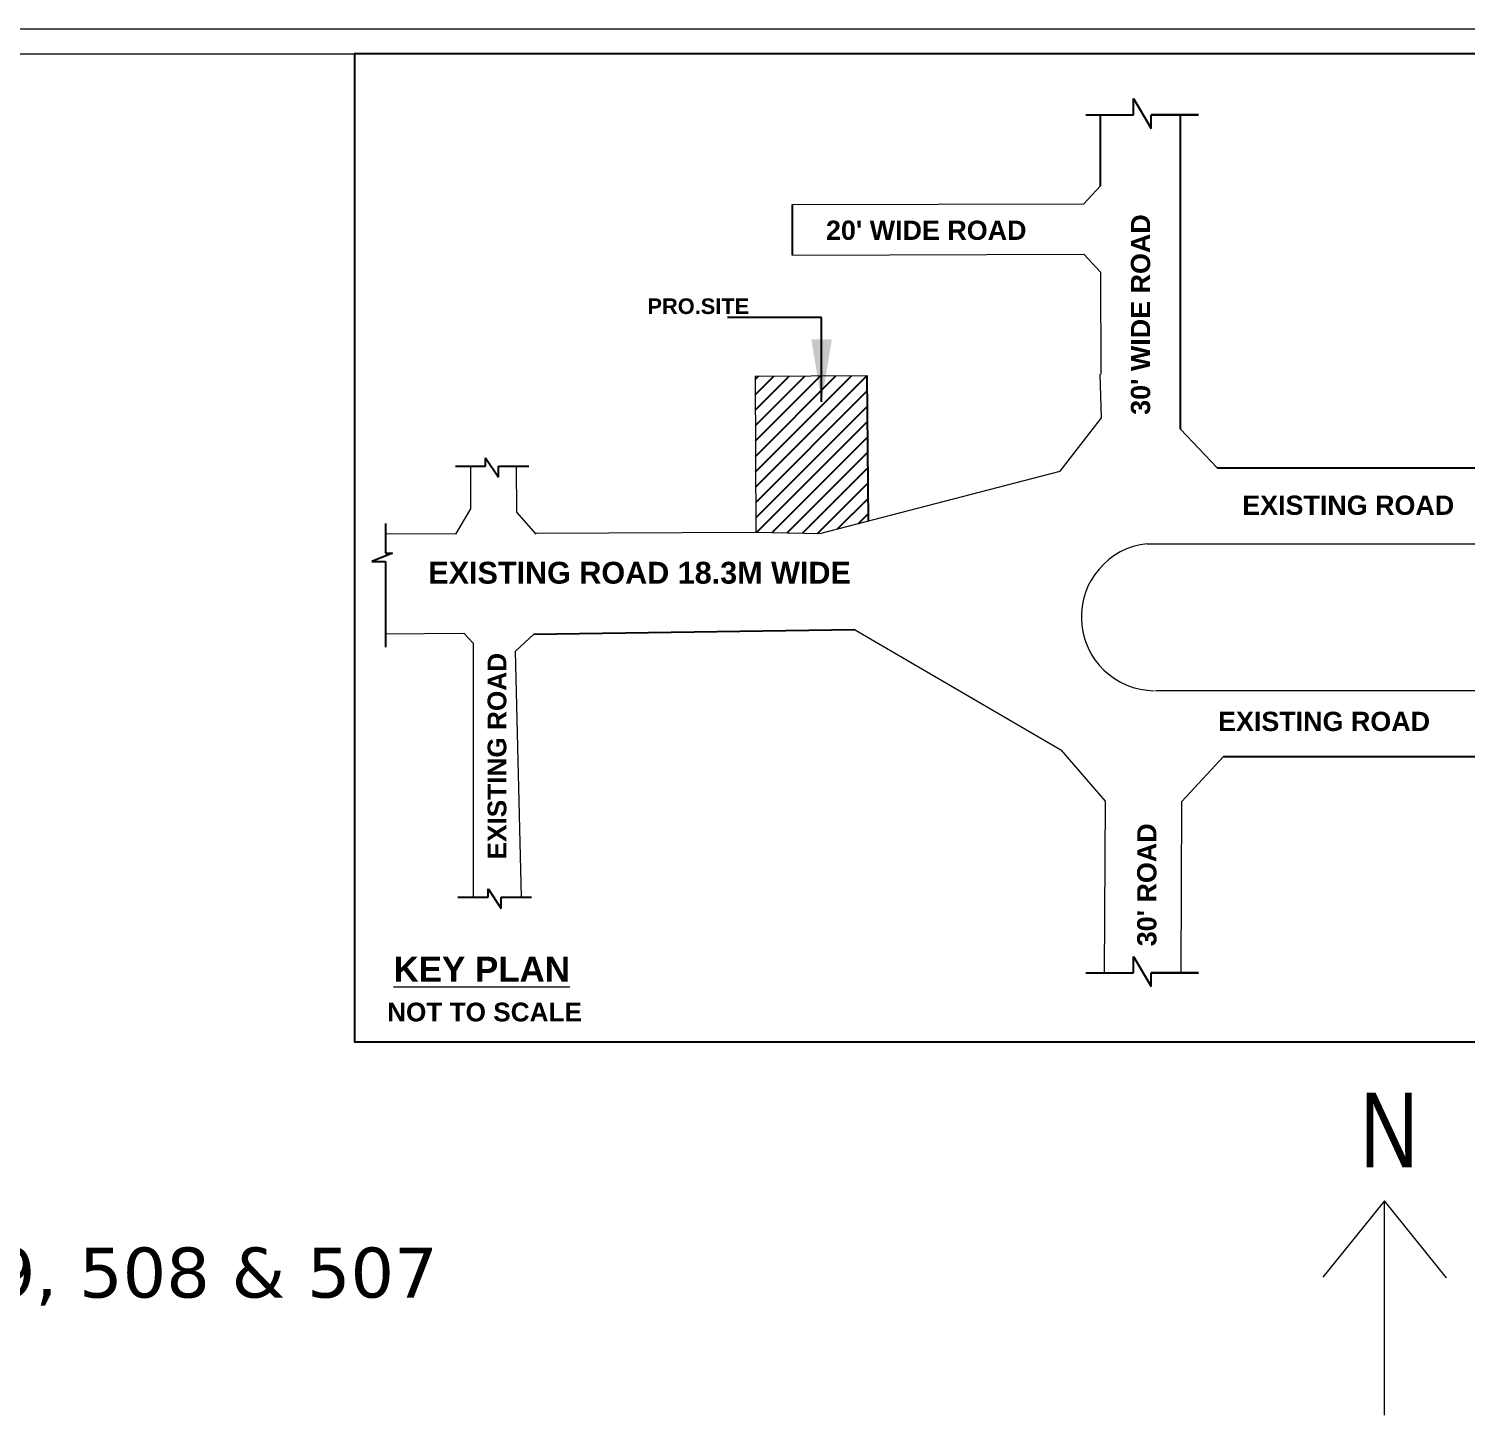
# Model space of a CAD drawing. Header units: metres. Extents: x 6014 to 6142, y -370 to -316.
# Drawn here: x 6072.52 to 6084.02, y -326.66 to -315.56 of the extents above; entities that cross this region are included whole.
import ezdxf

# ---------------------------------------------------------------- set-up
doc = ezdxf.new("R2010")
doc.units = ezdxf.units.M
doc.header["$MEASUREMENT"] = 0
doc.layers.get('0').update_dxf_attribs({"lineweight": 18})
doc.layers.add('LOCATION_PLAN', color=7, linetype='Continuous', lineweight=0)
doc.layers.add('NORTH_DIRECTION', color=7, linetype='Continuous', lineweight=0)
doc.styles.add('ROMANS', font='verdana.ttf', dxfattribs={"width": 0.8})
doc.styles.add('ROMANTIC', font='arialbd.ttf')
doc.styles.add('style1', font='times.ttf')
doc.styles.add('USA TEXT', font='GOTHIC.TTF', dxfattribs={"width": 0.8})
doc.dimstyles.new('main dim', dxfattribs={"dimtxt": 0.15, "dimasz": 0.12, "dimexe": 0.1, "dimexo": 0.1, "dimgap": 0.05, "dimtad": 1, "dimzin": 3, "dimdsep": 46, "dimtxsty": 'style1', "dimblk": 'OBLIQUE', "dimcen": 0.125, "dimclrd": 8, "dimclre": 8, "dimclrt": 7, "dimadec": 0, "dimazin": 0, "dimtfac": 0.8, "dimtix": 1, "dimtofl": 0, "dimtmove": 2, "dimatfit": 0, "dimfxl": 0, "dimtolj": 1, "dimtzin": 0, "dimarcsym": 0})

# ---------------------------------------------------------------- blocks, each defined once
blk = doc.blocks.new('_Oblique')
at = {"color": 0, "linetype": 'ByBlock', "lineweight": -2}
blk.add_line((-0.5, -0.5), (0.5, 0.5), dxfattribs=at)

msp = doc.modelspace()

# ---------------------------------------------------------------- hatches: boundary and pattern name
at = {"lineweight": -2}
h = msp.add_hatch(dxfattribs=at)
h.set_pattern_fill('ANSI31', color=0, scale=0.7)
h.set_pattern_definition([(45, (3083.974709152768, -164.4349602273223), (-0.0618718433538229, 0.0618718433538229), [])])
h.paths.add_polyline_path([(6079.223005023512, -318.3357311987947), (6078.329222753624, -318.3408315046667), (6078.334767024855, -319.5905422455175), (6078.848270257052, -319.6003645591241), (6079.235005635691, -319.500085455032)])

# ---------------------------------------------------------------- linework, layer by layer
for p, q in [((6014.473430768139, -315.5609635409081), (6095.903208069918, -315.5609635409081)), ((6014.673430768136, -315.7609635409081), (6095.703208069922, -315.7609635409081))]:
    msp.add_line(p, q)
for p, q in [((6081.356986077166, -316.2496413777335), (6081.356986077166, -316.1186522803882)), ((6081.356986077166, -316.1186522803882), (6081.500588003018, -316.3584864406348)), ((6080.975719572264, -316.2496413777335), (6081.356986077166, -316.2496413777335)), ((6081.092714896868, -316.8168496093518), (6081.092714896868, -316.2496413777335)), ((6081.877968659112, -316.2496413777335), (6081.500588003018, -316.2496413777335)), ((6081.500588003018, -316.3584864406348), (6081.500588003018, -316.2496413777335)), ((6081.500588003018, -316.2496413777335), (6081.877968659112, -316.2496413777335)), ((6081.735060286606, -318.7642212825398), (6081.735060286606, -316.2496413777335)), ((6078.628733434019, -317.3726136942686), (6078.628733434019, -316.968295088015)), ((6079.223005023512, -318.3357311987947), (6079.235005635691, -319.500085455032)), ((6075.929740444682, -319.0620720490848), (6076.172196700911, -319.0620720490848)), ((6076.172196700911, -319.0620720490848), (6076.172196700911, -318.995269141196)), ((6076.172196700911, -318.995269141196), (6076.27615171742, -319.1503867935177)), ((6076.27615171742, -319.0620720490848), (6076.518488120568, -319.0620720490848)), ((6076.27615171742, -319.1503867935177), (6076.27615171742, -319.0620720490848)), ((6082.028143572575, -319.0750343840663), (6084.330112105434, -319.0750343840663)), ((6075.369825547555, -319.5208376027487), (6075.369825547555, -319.7588332567047)), ((6075.427535212762, -319.7588332567047), (6075.262018110645, -319.8252570049972)), ((6075.369825547555, -319.7588332567047), (6075.427535212762, -319.7588332567047)), ((6075.262018110645, -319.8252570049972), (6075.369825547555, -319.8252570049974)), ((6075.369825547555, -319.8252570049974), (6075.370713144903, -320.509384861587)), ((6076.557624321902, -320.4051401362761), (6079.125127172194, -320.3690436210577)), ((6082.077376512331, -321.3852270520801), (6084.199596330822, -321.3852270520801)), ((6075.950584086258, -322.511954266296), (6076.193040342483, -322.511954266296)), ((6076.193040342483, -322.511954266296), (6076.193040342483, -322.4451513584071)), ((6076.193040342483, -322.4451513584071), (6076.296995358995, -322.6002690107289)), ((6076.296995358995, -322.6002690107289), (6076.296995358995, -322.511954266296)), ((6076.296995358995, -322.511954266296), (6076.539331762142, -322.511954266296)), ((6081.356986077166, -323.1165013661039), (6081.356986077166, -322.9855122687586)), ((6081.356986077166, -322.9855122687586), (6081.500588003018, -323.2253464290052)), ((6080.975719572264, -323.1165013661039), (6081.356986077166, -323.1165013661039)), ((6081.500588003018, -323.1165013661039), (6081.877968659112, -323.1165013661039)), ((6081.877968659112, -323.1165013661039), (6081.500588003018, -323.1165013661039)), ((6081.500588003018, -323.2253464290052), (6081.500588003018, -323.1165013661039))]:
    msp.add_line(p, q, dxfattribs=at)
at = {"color": 6, "ltscale": 6}
for p, q in [((6080.960825157522, -316.9613341869511), (6081.092714896868, -316.8168496093518)), ((6078.628733434019, -316.968295088015), (6080.960825157522, -316.9613341869511)), ((6078.628733434019, -317.3726136942686), (6080.960825157522, -317.3656527932047)), ((6080.960825157522, -317.3656527932047), (6081.092714896868, -317.5101373708042)), ((6081.092714896868, -317.5101373708042), (6081.097365054748, -318.3250352946629)), ((6082.028143572575, -319.0750343840663), (6081.735060286606, -318.7642212825398)), ((6076.050968572796, -319.0620720490848), (6076.051667733615, -319.4041701019274)), ((6076.416067440656, -319.0620720490848), (6076.419762843095, -319.4297458314235)), ((6076.051667733615, -319.4041701019274), (6075.930507715982, -319.6058647809156)), ((6076.419762843095, -319.4297458314235), (6076.573003104708, -319.6046723241649)), ((6075.369825547555, -319.6036960411875), (6075.933312200755, -319.6011961644258)), ((6076.56749318826, -319.5983826562364), (6078.334767024855, -319.5905422455175)), ((6081.467481485937, -319.6818239115818), (6084.330112105434, -319.681823911581)), ((6075.370575124576, -320.4030037982272), (6075.996766658403, -320.3973398534582)), ((6075.996766658403, -320.397339853458), (6076.07189347879, -320.4773672438279)), ((6076.410345836659, -320.5427171752216), (6076.557624321902, -320.4051401362761)), ((6079.125127172194, -320.3690436210577), (6080.777365341092, -321.3316014060434)), ((6076.07189347879, -320.4773672438279), (6076.072173136624, -322.511954266296)), ((6076.45925974635, -322.511954266296), (6076.410345836659, -320.5427171752216)), ((6084.19959633082, -320.8582232700671), (6081.53511072972, -320.8582232700671)), ((6080.777365341092, -321.3316014060434), (6081.131226999545, -321.7423707040022)), ((6081.745595495706, -321.7440287071172), (6082.077376512331, -321.3852270520801)), ((6081.131226999545, -321.7423707040022), (6081.123328731298, -323.1165013661039)), ((6081.738649166368, -323.1165013661039), (6081.745595495706, -321.7440287071172))]:
    msp.add_line(p, q, dxfattribs=at)
at = {"color": 1, "ltscale": 6}
for p, q in [((6078.329222753624, -318.3408315046667), (6079.223005023511, -318.3357311987947)), ((6078.329222753624, -318.3408315046667), (6078.334767024855, -319.5905422455175)), ((6081.102279552213, -318.6752044815897), (6081.09105278678, -318.3250713151776)), ((6080.77064224089, -319.101900361332), (6081.102279552213, -318.6752044815897)), ((6078.848270257052, -319.6003645591241), (6080.77064224089, -319.101900361332)), ((6078.334767024855, -319.5905422455175), (6078.848270257052, -319.6003645591241))]:
    msp.add_line(p, q, dxfattribs=at)
at = {"lineweight": -2}
msp.add_lwpolyline([(6084.550058469469, -315.7609635409081), (6075.122733409944, -315.7609635409081), (6075.122733409944, -323.6693451015781), (6084.550058469469, -323.6693451015781)], close=True, dxfattribs=at)
at = {"color": 6, "ltscale": 6}
msp.add_arc((6081.529882861958, -320.2683801858447), 0.5898662514557075, 96.07262759756321, 269.4921922058184, dxfattribs=at)
at = {"layer": 'LOCATION_PLAN'}
msp.add_lwpolyline([(6075.122733409944, -323.6693451015781), (6084.550058469469, -323.6693451015781), (6084.550058469469, -315.7609635409081), (6075.122733409944, -315.7609635409081)], close=True, dxfattribs=at)
at = {"layer": 'NORTH_DIRECTION'}
for points in [[(6083.366559978785, -326.6568763033447), (6083.366559978785, -326.6568763033447), (6083.366559978785, -324.9420469562692), (6082.874122375693, -325.5526695841054)], [(6083.863033955674, -325.5576746876122), (6083.863033955674, -325.5576746876122), (6083.366559978785, -324.9420469562692)]]:
    msp.add_lwpolyline(points, dxfattribs=at)

# ---------------------------------------------------------------- texts
at = {"color": 1, "style": 'ROMANTIC'}
for s, height, p in [("20' WIDE ROAD", 0.154, (6078.896491220548, -317.250537137339)), ('PRO.SITE', 0.125, (6077.467200040987, -317.8438065268383)), ('EXISTING ROAD', 0.154, (6082.227947787964, -319.4509912484227)), ('EXISTING ROAD 18.3M WIDE', 0.175, (6075.713347806042, -320.0017841758087)), ('EXISTING ROAD', 0.154, (6082.034680213758, -321.18084543847))]:
    msp.add_text(s, height=height, dxfattribs=at).set_placement(p)
for s, height, p in [("30' WIDE ROAD", 0.154, (6081.491103594319, -318.6506516830567)), ('EXISTING ROAD', 0.15, (6076.338073967534, -322.2090379396223)), ("30' ROAD", 0.154, (6081.541367871971, -322.9035941088362))]:
    msp.add_text(s, height=height, rotation=90, dxfattribs=at).set_placement(p)
at = {"color": 7, "style": 'ROMANTIC'}
for s, height, p in [('%%UKEY PLAN', 0.2, (6075.434968652486, -323.1873061692254)), ('NOT TO SCALE', 0.15, (6075.383475856174, -323.5049917809023))]:
    msp.add_text(s, height=height, dxfattribs=at).set_placement(p)
at = {"color": 0, "linetype": 'Continuous', "style": 'ROMANS'}
msp.add_text('PLOT Nos. 492, 509, 508 & 507', height=0.4, dxfattribs=at).set_placement((6067.166370039164, -325.7148511431633))
at = {"layer": 'NORTH_DIRECTION', "insert": (6083.172917472349, -324.0740428889028), "char_height": 0.6, "attachment_point": 1, "style": 'USA TEXT'}
msp.add_mtext_dynamic_manual_height_columns('N', width=0.3555208674054933, gutter_width=9, heights=[0.7953785912516192], dxfattribs=at)

# ---------------------------------------------------------------- leaders
at = {"lineweight": -2}
msp.add_leader([(6078.861194096251, -318.5453449150618), (6078.861194096251, -317.8717661014252), (6078.107336166458, -317.8717661014252)], dimstyle='main dim', override={"dimasz": 0.5, "dimgap": 0.05, "dimtad": 0}, dxfattribs=at)

doc.saveas('drawing.dxf')
